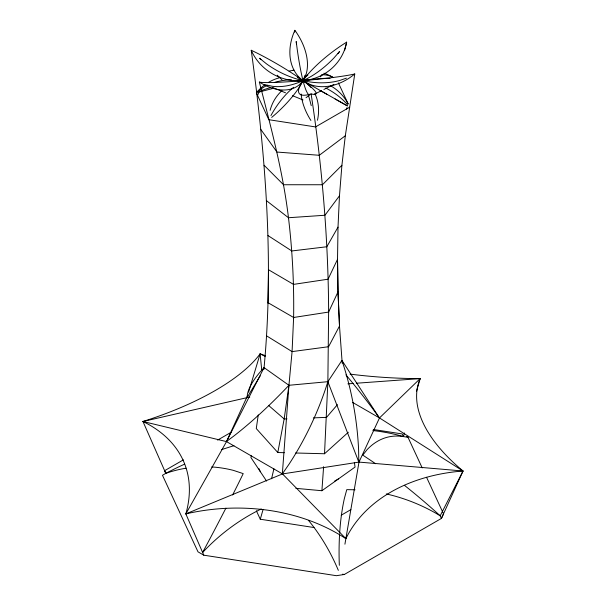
<?xml version="1.0" encoding="UTF-8"?>
<svg xmlns="http://www.w3.org/2000/svg" width="606" height="606" viewBox="0 0 606 606"><rect width="100%" height="100%" fill="white"/><g stroke="black" fill="none" stroke-linecap="round" stroke-linejoin="round"><path stroke-width="0.91" d="M293.607 317.961C294.145 284.472 292.448 250.982 288.471 217.728C282.994 171.672 270.829 126.881 259.345 82.068A50.328 3.181 -5.3 0 0 303 80.651A50.328 38.64 -50.7 0 0 354.768 73.955L345.314 135.759L341.905 165.302L339.474 195.783L338.012 227.144L337.527 259.345L338.012 291.857L328.626 312.067L327.869 381.689L324.528 453.75L295.554 452.993M263.852 369.493L264.065 367.622C274.071 261.8 265.617 155.265 251.232 50.26A50.328 6.393 30 0 1 303 80.651L326.831 94.294M267.973 303.151L268.473 269.723L293.516 284.388L328.051 279.207L337.527 259.345L338.027 292.327L339.496 326.036L342.208 363.183M267.988 302.689L293.622 317.483L292.077 351.609L288.933 385.287L282.343 473.869L289.236 463.901A304.659 276.063 -74.7 0 0 327.869 381.689L341.935 360.418L379.485 418.049L372.372 408.292A304.659 111.966 58 0 0 345.928 374.887M295.864 488.345L321.9 490.724L323.612 466.688M294.698 32.156L294.887 30.3A50.328 32.088 49.7 0 1 303 80.651A50.328 6.393 30 0 1 311.113 93.915C322.142 166.264 328.323 239.34 328.634 312.544M258.262 414.913L256.27 428.548L277.798 452.523L284.343 452.697M344.92 544.196L358.994 462.098L379.485 417.935L420.163 378.606A180.626 88.067 19.3 0 0 463.045 471.006L441.41 518.425L344.329 574.473L336.413 575.7L203.798 555.187L198.003 551.839L162.469 475.278L165.817 473.347A195.094 91.264 -15.4 0 1 184.61 464.151M251.27 455.742L250.937 457.56L266.557 481.035M277.798 452.523L284.169 418.943L288.933 385.287L264.065 367.622A304.659 63.766 -22.9 0 0 247.392 394.529L247.18 397.392L260.239 375.856M271.556 478.74L273.927 468.794M344.625 50.313L346.655 42.147A50.328 12.946 -37.4 0 0 303 80.651A50.328 32.088 49.7 0 1 259.345 82.068M314.006 527.538L260.285 519.228L263.125 509.343M375.599 463.742A195.094 53.957 41.7 0 0 372.675 461.704L362.789 455.114L367.084 449.652A195.094 85.264 76.3 0 1 403.422 436.585L404.467 432.964M416.504 391.287L420.163 378.606A180.626 56.843 4.7 0 1 350.033 374.107M247.543 395.665L226.515 441.607L185.837 513.888L203.798 555.187M248.611 392.105L260.118 353.843A180.626 56.843 4.7 0 0 265.125 355.578M257.542 95.392L259.315 91.582M346.337 109.125L347.041 107.603M264.065 367.622L226.515 441.494L233.628 436.184A304.659 104.209 -57.1 0 0 288.933 385.287L327.869 381.689L358.82 462.151L358.608 449.947A304.659 279.942 74.9 0 0 341.935 360.418M338.012 227.144L326.816 246.756L291.804 250.96L267.988 235.56M339.474 195.783L324.945 215.251L288.471 217.728L266.526 200.722M320.468 76.833L322.157 74.591M337.936 53.692L339.633 51.449L333.815 58.085A79.621 50.965 -53.9 0 1 272.185 86.264L266.367 84.946M337.451 404.634L326.52 417.382L313.34 417.867M341.905 165.302L322.43 184.747L283.525 184.739L264.095 165.271M324.528 453.75L348.329 432.26M345.314 135.759L319.286 155.287L276.972 152.045L260.686 129.267M306.022 97.71L309.81 94.884L308.727 94.627A79.621 9.469 85.1 0 1 297.273 49.722L296.19 41.511L296.516 44.291M321.9 490.724L355.063 467.067L354.381 462.446M349.677 107.194L315.506 126.927L268.829 119.708L256.323 92.756A42.806 34.951 -59 0 1 265.375 84.408M183.353 459.871L164.59 470.703L165.817 473.347A195.094 149.879 88.1 0 1 185.974 468.211M217.615 440.092L231.484 432.086M334.489 481.202L338.481 478.899M341.201 515.229L350.874 509.638M314.696 94.097L321.377 90.733M323.884 89.476L333.906 84.439M265.186 356.389L260.118 353.843A180.626 68.273 -13.2 0 1 142.955 421.488A180.626 110.928 -21.5 0 1 185.837 513.888L282.502 473.93L358.994 462.098L463.045 471.006L440.183 515.789L441.41 518.425L443.531 513.858L426.556 477.278M346.435 78.136L339.542 80.537A79.621 60.433 34.5 0 1 266.458 63.812L259.565 58.259L260.921 59.562M258.148 92.279L273.707 88.241M165.817 473.347L142.955 421.488L249.808 397.013M289.085 71.137L293.963 70.114A61.168 12.923 81.2 0 0 292.698 70.47M293.622 317.483L328.626 312.067M347.897 383.84L353.525 383.439M356.343 383.234L420.163 378.606M286.994 418.844L284.169 418.943L268.488 405.353M304.848 80.628L306.697 80.606M355.018 489.792L346.768 489.64L344.322 498.7A195.094 85.264 76.3 0 0 339.671 532.901M305.136 75.288L307.878 75.712M373.251 429.465L402.202 433.949L403.422 436.585L407.997 437.297L422.208 467.915M342.504 574.193L344.329 574.473M142.955 421.488L226.515 441.607L282.502 473.93L345.882 538.651A180.626 130.722 17.9 0 1 463.045 471.006L379.485 417.935L352.707 402.475M272.473 87.453L285.555 92.816M292.531 95.68L303 99.975M347.405 105.921L335.118 98.998M297.531 77.485L305.454 82.045M320.195 90.43L347.223 105.8M406.55 436.456L407.997 437.297M266.504 335.807L292.077 351.609L328.573 346.723L339.496 326.036L338.012 291.857M277.207 75.205L281.957 79.765M338.398 82.886L348.071 103.724M258.845 468.453L260.383 471.763M256.376 510.805L260.285 519.228M260.118 353.843L261.694 369.69M270.935 115.579A61.168 35.315 -60 0 1 293.592 87.279M322.028 74.758A61.168 35.315 -60 0 1 332.77 77.174M304.735 75.795A42.806 11.325 -44.5 0 1 271.67 117.412M301.455 79.818A42.806 34.951 -59 0 1 311.022 87.514M314.915 93.657A42.806 34.951 -59 0 1 317.476 120.268M268.488 82.378A42.806 34.951 -59 0 1 279.169 77.871M310.901 120.473A42.806 23.982 54.7 0 1 301.129 94.028M302.349 82.249A42.806 23.982 54.7 0 1 307.628 74.864M323.892 73.228A42.806 23.982 54.7 0 1 333.217 77.545M257.565 91.635A61.168 48.245 24.9 0 1 266.875 85.484M274.359 82.477A61.168 48.245 24.9 0 1 291.418 79.825M299.417 80.189A61.168 48.245 24.9 0 1 304.788 80.946M325.725 88.006A61.168 48.245 24.9 0 1 347.397 104.505M270.117 110.345A42.806 41.276 43.2 0 1 282.048 90.567M301.144 80.977A42.806 41.276 43.2 0 1 307.287 80.212M330.747 85.855A42.806 41.276 43.2 0 1 348.2 104.02M257.664 92.097A42.806 5.969 -10.5 0 1 270.746 87.537M297.841 81.492A42.806 5.969 -10.5 0 1 330.096 78.303M346.655 42.147A50.328 48.215 18.7 0 1 303 80.651A50.328 48.215 18.7 0 1 251.232 50.26M311.113 93.915A50.328 12.946 -37.4 0 1 303 80.651A50.328 38.64 -50.7 0 1 294.887 30.3M354.768 73.955A50.328 3.181 -5.3 0 1 303 80.651M308.492 95.581A61.168 12.923 81.2 0 1 311.226 105.656M261.284 508.942A195.094 187.178 -56.2 0 0 202.578 552.543A195.094 10.65 -61.1 0 0 225.894 508.161M386.295 493.928A195.094 187.178 -56.2 0 1 440.183 515.789A195.094 53.957 41.7 0 0 404.414 485.33M232.613 494.981A195.094 10.65 -61.1 0 0 238.915 482.399L243.211 473.619L233.325 470.347A195.094 149.879 88.1 0 0 211.676 466.938M221.675 449.614A195.094 91.264 -15.4 0 1 233.954 445.705M372.864 430.533A195.094 91.264 -15.4 0 1 403.422 436.585M308.689 520.615A195.094 149.879 88.1 0 1 338.345 570.344M339.33 565.315A195.094 85.264 76.3 0 1 339.61 533.848M185.837 513.888A180.626 142.152 -7.2 0 1 345.882 538.651"/></g></svg>
